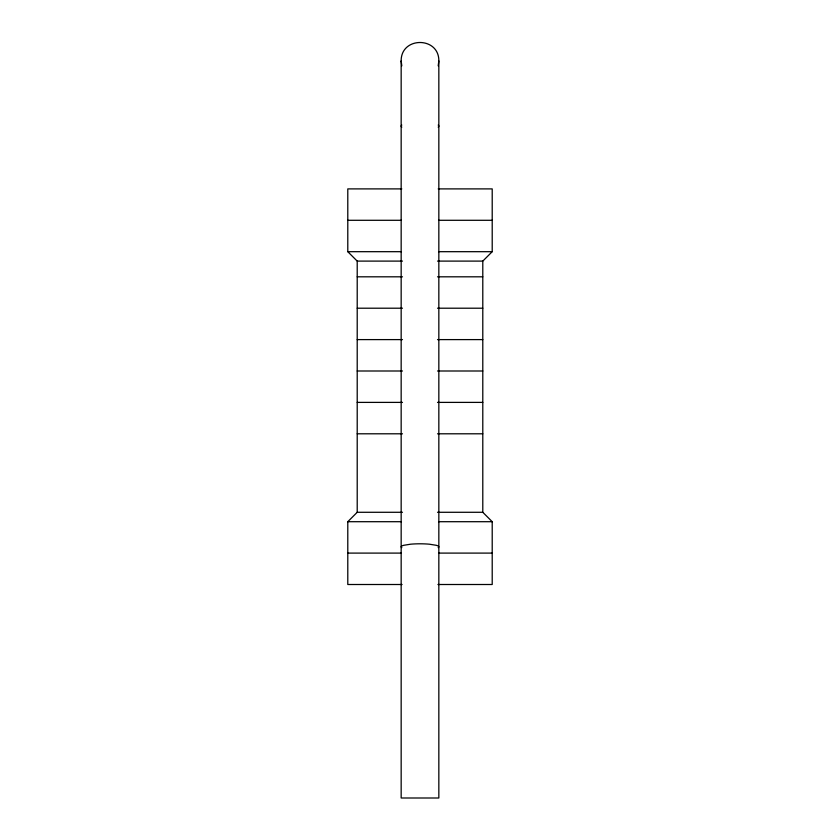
<?xml version="1.0" encoding="UTF-8"?>
<svg xmlns="http://www.w3.org/2000/svg" width="840" height="840" viewBox="0 0 840 840"><rect width="100%" height="100%" fill="white"/><g stroke="black" fill="none" stroke-linecap="round" stroke-linejoin="round"><path stroke-width="1.26" d="M401.163 60.942C400.869 36.362 439.131 36.362 438.837 60.942L438.837 798L401.163 798L401.163 60.942L401.804 65.846M438.197 65.846L438.837 60.942M437.923 584.504L492.209 584.504L492.209 521.703L482.79 512.284L482.79 261.103L492.209 251.685L492.209 188.895L438.197 188.895M402.077 584.504L347.792 584.504L347.792 521.703L357.21 512.284L357.21 261.103L347.792 251.685L347.792 188.895L401.804 188.895M347.792 220.29L401.31 220.29M438.69 220.29L492.209 220.29M347.792 251.685L401.31 251.685M438.69 251.685L492.209 251.685M357.21 261.103L402.486 261.103M437.514 261.103L482.79 261.103M357.21 276.812L402.486 276.812M437.514 276.812L482.79 276.812M357.21 308.207L402.486 308.207M437.514 308.207L482.79 308.207M357.21 339.602L402.486 339.602M437.514 339.602L482.79 339.602M357.21 370.997L402.486 370.997M437.514 370.997L482.79 370.997M357.21 402.392L402.486 402.392M437.514 402.392L482.79 402.392M357.21 433.797L402.486 433.797M437.514 433.797L482.79 433.797M357.21 512.284L402.486 512.284M437.514 512.284L482.79 512.284M347.792 521.703L401.31 521.703M438.69 521.703L492.209 521.703M347.792 553.098L401.31 553.098M438.69 553.098L492.209 553.098M438.197 547.606A19.289 3.056 0 0 0 436.317 545.307L429.419 544.204A18.637 2.961 0 0 0 410.582 544.204L403.683 545.307A19.289 3.056 0 0 0 401.804 547.606M438.197 125.055A19.635 4.127 0 0 1 438.197 127.145M401.804 127.145A19.635 4.127 0 0 1 401.804 125.055"/></g></svg>
